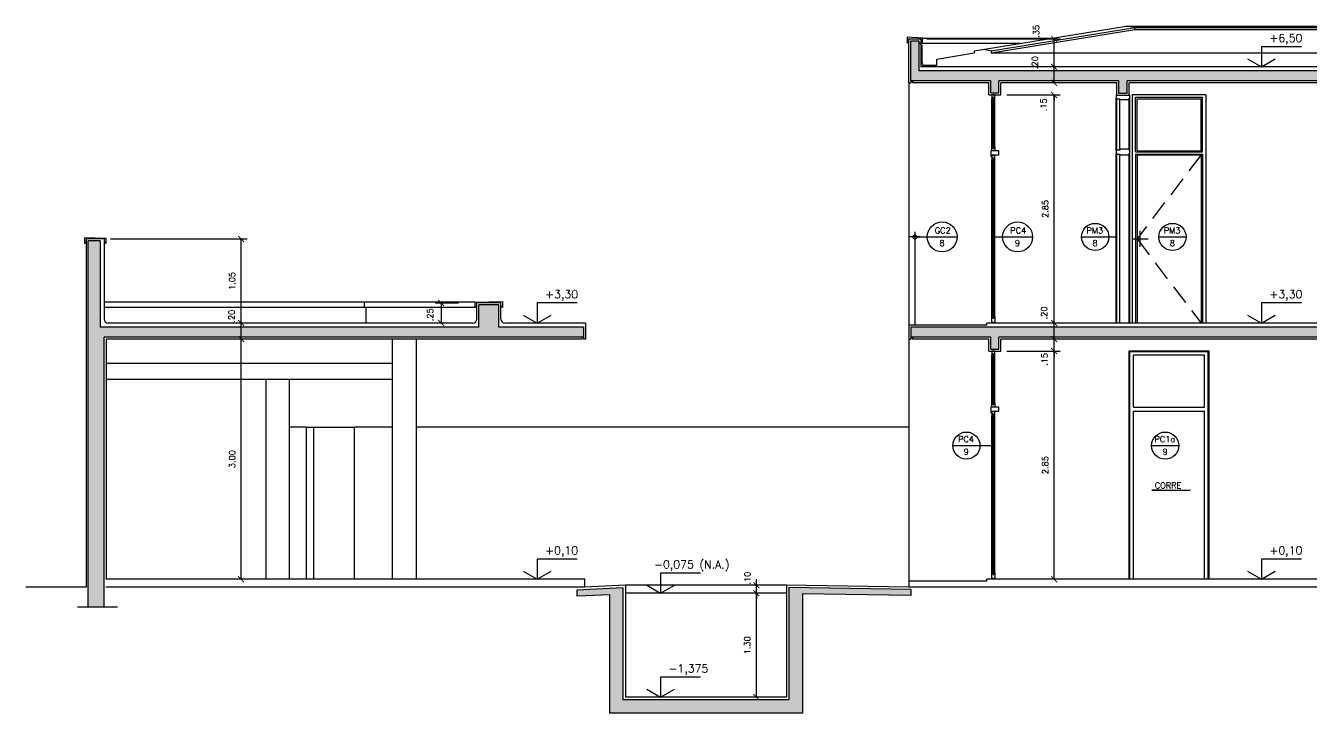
# Model space of a CAD drawing. Header units: millimetres. Extents: x 128 to 761, y 122 to 191.
# Drawn here: x 291.79 to 307.85, y 122.5 to 131.09 of the extents above; entities that cross this region are included whole.
import ezdxf

# ---------------------------------------------------------------- set-up
doc = ezdxf.new("R2010")
doc.units = ezdxf.units.MM
doc.linetypes.add('DASHDOT', pattern=[1, 0.5, -0.25, 0, -0.25])
doc.linetypes.add('HIDDEN', pattern=[0.375, 0.25, -0.125])
for name, color, linetype in [('ALV', 5, 'Continuous'), ('CAIX', 2, 'Continuous'), ('CAIXN', 7, 'Continuous'), ('COTAS', 1, 'Continuous'), ('LPROJ', 7, 'HIDDEN'), ('LVISTA', 1, 'Continuous'), ('LVISTA01', 8, 'Continuous'), ('LVISTA02', 1, 'Continuous'), ('LVISTA025', 3, 'Continuous'), ('NOTAS', 2, 'Continuous'), ('PEÇAS', 7, 'Continuous'), ('REVEST', 2, 'Continuous'), ('SOLID', 8, 'Continuous')]:
    doc.layers.add(name, color=color, linetype=linetype)
doc.styles.add('60-50', font='romans.shx', dxfattribs={"height": 0.075})
doc.styles.add('80-50', font='romans.shx', dxfattribs={"height": 0.1})
doc.dimstyles.new('50', dxfattribs={"dimtxt": 0.1, "dimasz": 2.5, "dimexe": 1.25, "dimexo": 0.625, "dimgap": 0.075, "dimtad": 1, "dimzin": 0, "dimdsep": 46, "dimtxsty": '60-50', "dimcen": 2.5, "dimclrt": 3, "dimadec": 0, "dimazin": 0, "dimtfac": 1, "dimtmove": 0, "dimatfit": 3, "dimfxl": 1, "dimarcsym": 0})

# ---------------------------------------------------------------- blocks, each defined once
blk = doc.blocks.new('_ARCHTICK')
at = {"color": 0, "linetype": 'ByBlock', "const_width": 0.15}
blk.add_lwpolyline([(-0.5, -0.5), (0.5, 0.5)], dxfattribs=at)
blk = doc.blocks.new('*D298')
at = {"layer": 'COTAS', "color": 0, "lineweight": -2}
blk.add_line((294.483, 124.175), (294.483, 127.175), dxfattribs=at)
at = {"layer": 'DEFPOINTS', "color": 0}
for p in [(294.483, 127.175), (294.483, 127.175), (294.483, 124.175)]:
    blk.add_point(p, dxfattribs=at)
at = {"layer": 'COTAS', "color": 0, "lineweight": -2, "xscale": 0.075, "yscale": 0.075, "zscale": 0.075}
for p, rotation in [((294.483, 127.175), 90), ((294.483, 124.175), 270)]:
    blk.add_blockref('_ARCHTICK', p, dxfattribs=dict(at, rotation=rotation))
at = {"layer": 'COTAS', "color": 3, "insert": (294.371, 125.675), "char_height": 0.075, "attachment_point": 5, "rotation": 90, "style": '60-50'}
blk.add_mtext('3.00', dxfattribs=at)
blk = doc.blocks.new('*D299')
at = {"layer": 'COTAS', "color": 0, "lineweight": -2}
blk.add_line((294.483, 127.175), (294.483, 127.375), dxfattribs=at)
at = {"layer": 'DEFPOINTS', "color": 0}
for p in [(294.483, 127.375), (294.483, 127.375), (294.483, 127.175)]:
    blk.add_point(p, dxfattribs=at)
at = {"layer": 'COTAS', "color": 0, "lineweight": -2, "xscale": 0.075, "yscale": 0.075, "zscale": 0.075}
for p, rotation in [((294.483, 127.375), 90), ((294.483, 127.175), 270)]:
    blk.add_blockref('_ARCHTICK', p, dxfattribs=dict(at, rotation=rotation))
at = {"layer": 'COTAS', "color": 3, "insert": (294.365, 127.46), "char_height": 0.075, "attachment_point": 5, "rotation": 90, "style": '60-50'}
blk.add_mtext('.20', dxfattribs=at)
blk = doc.blocks.new('*D300')
at = {"layer": 'COTAS', "color": 0, "lineweight": -2}
for p, q in [((292.851, 128.425), (294.558, 128.425)), ((294.483, 127.375), (294.483, 128.425))]:
    blk.add_line(p, q, dxfattribs=at)
at = {"layer": 'DEFPOINTS', "color": 0}
for p in [(292.776, 128.425), (294.483, 128.425), (294.483, 127.375)]:
    blk.add_point(p, dxfattribs=at)
at = {"layer": 'COTAS', "color": 0, "lineweight": -2, "xscale": 0.075, "yscale": 0.075, "zscale": 0.075}
for p, rotation in [((294.483, 128.425), 90), ((294.483, 127.375), 270)]:
    blk.add_blockref('_ARCHTICK', p, dxfattribs=dict(at, rotation=rotation))
at = {"layer": 'COTAS', "color": 3, "insert": (294.371, 127.9), "char_height": 0.075, "attachment_point": 5, "rotation": 90, "style": '60-50'}
blk.add_mtext('1.05', dxfattribs=at)
blk = doc.blocks.new('*D301')
at = {"layer": 'COTAS', "color": 0, "lineweight": -2}
for p, q in [((297.198, 127.625), (296.907, 127.625)), ((296.982, 127.625), (296.982, 127.375)), ((297.148, 127.375), (296.907, 127.375))]:
    blk.add_line(p, q, dxfattribs=at)
at = {"layer": 'DEFPOINTS', "color": 0}
for p in [(297.273, 127.625), (296.982, 127.375), (297.223, 127.375)]:
    blk.add_point(p, dxfattribs=at)
at = {"layer": 'COTAS', "color": 0, "lineweight": -2, "xscale": 0.075, "yscale": 0.075, "zscale": 0.075}
for p, rotation in [((296.982, 127.625), 90), ((296.982, 127.375), 270)]:
    blk.add_blockref('_ARCHTICK', p, dxfattribs=dict(at, rotation=rotation))
at = {"layer": 'COTAS', "color": 3, "insert": (296.844, 127.478), "char_height": 0.075, "attachment_point": 5, "rotation": 90, "style": '60-50'}
blk.add_mtext('.25', dxfattribs=at)
blk = doc.blocks.new('*D302')
at = {"layer": 'COTAS', "color": 0, "lineweight": -2}
blk.add_line((300.92, 122.7), (300.92, 124), dxfattribs=at)
at = {"layer": 'DEFPOINTS', "color": 0}
for p in [(300.92, 124), (300.92, 124), (300.92, 122.7)]:
    blk.add_point(p, dxfattribs=at)
at = {"layer": 'COTAS', "color": 0, "lineweight": -2, "xscale": 0.075, "yscale": 0.075, "zscale": 0.075}
for p, rotation in [((300.92, 124), 90), ((300.92, 122.7), 270)]:
    blk.add_blockref('_ARCHTICK', p, dxfattribs=dict(at, rotation=rotation))
at = {"layer": 'COTAS', "color": 3, "insert": (300.807, 123.35), "char_height": 0.075, "attachment_point": 5, "rotation": 90, "style": '60-50'}
blk.add_mtext('1.30', dxfattribs=at)
blk = doc.blocks.new('*D303')
at = {"layer": 'COTAS', "color": 0, "lineweight": -2}
for p, q in [((300.92, 124.1), (300.92, 124.175)), ((300.92, 124), (300.92, 124.1)), ((300.92, 124), (300.92, 123.925))]:
    blk.add_line(p, q, dxfattribs=at)
at = {"layer": 'DEFPOINTS', "color": 0}
for p in [(300.92, 124.1), (300.92, 124.1), (300.92, 124)]:
    blk.add_point(p, dxfattribs=at)
at = {"layer": 'COTAS', "color": 0, "lineweight": -2, "xscale": 0.075, "yscale": 0.075, "zscale": 0.075}
for p, rotation in [((300.92, 124.1), 270), ((300.92, 124), 90)]:
    blk.add_blockref('_ARCHTICK', p, dxfattribs=dict(at, rotation=rotation))
at = {"layer": 'COTAS', "color": 3, "insert": (300.809, 124.188), "char_height": 0.075, "attachment_point": 5, "rotation": 90, "style": '60-50'}
blk.add_mtext('.10', dxfattribs=at)
blk = doc.blocks.new('*D304')
at = {"layer": 'COTAS', "color": 0, "lineweight": -2}
for p, q in [((304.05, 127.025), (304.715, 127.025)), ((304.64, 124.175), (304.64, 127.025))]:
    blk.add_line(p, q, dxfattribs=at)
at = {"layer": 'DEFPOINTS', "color": 0}
for p in [(303.975, 127.025), (304.64, 127.025), (304.64, 124.175)]:
    blk.add_point(p, dxfattribs=at)
at = {"layer": 'COTAS', "color": 0, "lineweight": -2, "xscale": 0.075, "yscale": 0.075, "zscale": 0.075}
for p, rotation in [((304.64, 127.025), 90), ((304.64, 124.175), 270)]:
    blk.add_blockref('_ARCHTICK', p, dxfattribs=dict(at, rotation=rotation))
at = {"layer": 'COTAS', "color": 3, "insert": (304.528, 125.6), "char_height": 0.075, "attachment_point": 5, "rotation": 90, "style": '60-50'}
blk.add_mtext('2.85', dxfattribs=at)
blk = doc.blocks.new('*D305')
at = {"layer": 'COTAS', "color": 0, "lineweight": -2}
for p, q in [((304.64, 127.175), (304.64, 127.25)), ((304.64, 127.025), (304.64, 127.175)), ((304.64, 127.025), (304.64, 126.95))]:
    blk.add_line(p, q, dxfattribs=at)
at = {"layer": 'DEFPOINTS', "color": 0}
for p in [(304.64, 127.175), (304.64, 127.175), (303.975, 127.025)]:
    blk.add_point(p, dxfattribs=at)
at = {"layer": 'COTAS', "color": 0, "lineweight": -2, "xscale": 0.075, "yscale": 0.075, "zscale": 0.075}
for p, rotation in [((304.64, 127.175), 270), ((304.64, 127.025), 90)]:
    blk.add_blockref('_ARCHTICK', p, dxfattribs=dict(at, rotation=rotation))
at = {"layer": 'COTAS', "color": 3, "insert": (304.52, 126.921), "char_height": 0.075, "attachment_point": 5, "rotation": 90, "style": '60-50'}
blk.add_mtext('.15', dxfattribs=at)
blk = doc.blocks.new('*D306')
at = {"layer": 'COTAS', "color": 0, "lineweight": -2}
blk.add_line((304.64, 127.175), (304.64, 127.375), dxfattribs=at)
at = {"layer": 'DEFPOINTS', "color": 0}
for p in [(304.64, 127.375), (304.64, 127.375), (304.64, 127.175)]:
    blk.add_point(p, dxfattribs=at)
at = {"layer": 'COTAS', "color": 0, "lineweight": -2, "xscale": 0.075, "yscale": 0.075, "zscale": 0.075}
for p, rotation in [((304.64, 127.375), 90), ((304.64, 127.175), 270)]:
    blk.add_blockref('_ARCHTICK', p, dxfattribs=dict(at, rotation=rotation))
at = {"layer": 'COTAS', "color": 3, "insert": (304.515, 127.501), "char_height": 0.075, "attachment_point": 5, "rotation": 90, "style": '60-50'}
blk.add_mtext('.20', dxfattribs=at)
blk = doc.blocks.new('*D307')
at = {"layer": 'COTAS', "color": 0, "lineweight": -2}
for p, q in [((304.05, 130.225), (304.715, 130.225)), ((304.64, 127.375), (304.64, 130.225))]:
    blk.add_line(p, q, dxfattribs=at)
at = {"layer": 'DEFPOINTS', "color": 0}
for p in [(303.975, 130.225), (304.64, 130.225), (304.64, 127.375)]:
    blk.add_point(p, dxfattribs=at)
at = {"layer": 'COTAS', "color": 0, "lineweight": -2, "xscale": 0.075, "yscale": 0.075, "zscale": 0.075}
for p, rotation in [((304.64, 130.225), 90), ((304.64, 127.375), 270)]:
    blk.add_blockref('_ARCHTICK', p, dxfattribs=dict(at, rotation=rotation))
at = {"layer": 'COTAS', "color": 3, "insert": (304.528, 128.8), "char_height": 0.075, "attachment_point": 5, "rotation": 90, "style": '60-50'}
blk.add_mtext('2.85', dxfattribs=at)
blk = doc.blocks.new('*D308')
at = {"layer": 'COTAS', "color": 0, "lineweight": -2}
for p, q in [((304.64, 130.375), (304.64, 130.45)), ((304.05, 130.225), (304.715, 130.225)), ((304.64, 130.225), (304.64, 130.15))]:
    blk.add_line(p, q, dxfattribs=at)
at = {"layer": 'DEFPOINTS', "color": 0}
for p in [(304.64, 130.375), (304.64, 130.375), (303.975, 130.225)]:
    blk.add_point(p, dxfattribs=at)
at = {"layer": 'COTAS', "color": 0, "lineweight": -2, "xscale": 0.075, "yscale": 0.075, "zscale": 0.075}
for p, rotation in [((304.64, 130.375), 270), ((304.64, 130.225), 90)]:
    blk.add_blockref('_ARCHTICK', p, dxfattribs=dict(at, rotation=rotation))
at = {"layer": 'COTAS', "color": 3, "insert": (304.508, 130.101), "char_height": 0.075, "attachment_point": 5, "rotation": 90, "style": '60-50'}
blk.add_mtext('.15', dxfattribs=at)
blk = doc.blocks.new('*D309')
at = {"layer": 'COTAS', "color": 0, "lineweight": -2}
blk.add_line((304.64, 130.375), (304.64, 130.575), dxfattribs=at)
at = {"layer": 'DEFPOINTS', "color": 0}
for p in [(304.64, 130.575), (304.64, 130.575), (304.64, 130.375)]:
    blk.add_point(p, dxfattribs=at)
at = {"layer": 'COTAS', "color": 0, "lineweight": -2, "xscale": 0.075, "yscale": 0.075, "zscale": 0.075}
for p, rotation in [((304.64, 130.575), 90), ((304.64, 130.375), 270)]:
    blk.add_blockref('_ARCHTICK', p, dxfattribs=dict(at, rotation=rotation))
at = {"layer": 'COTAS', "color": 3, "insert": (304.4, 130.628), "char_height": 0.075, "attachment_point": 5, "rotation": 90, "style": '60-50'}
blk.add_mtext('.20', dxfattribs=at)
blk = doc.blocks.new('*D310')
at = {"layer": 'COTAS', "color": 0, "lineweight": -2}
for p, q in [((303.05, 130.925), (304.715, 130.925)), ((304.64, 130.575), (304.64, 130.925))]:
    blk.add_line(p, q, dxfattribs=at)
at = {"layer": 'DEFPOINTS', "color": 0}
for p in [(302.975, 130.925), (304.64, 130.925), (304.64, 130.575)]:
    blk.add_point(p, dxfattribs=at)
at = {"layer": 'COTAS', "color": 0, "lineweight": -2, "xscale": 0.075, "yscale": 0.075, "zscale": 0.075}
for p, rotation in [((304.64, 130.925), 90), ((304.64, 130.575), 270)]:
    blk.add_blockref('_ARCHTICK', p, dxfattribs=dict(at, rotation=rotation))
at = {"layer": 'COTAS', "color": 3, "insert": (304.415, 131.018), "char_height": 0.075, "attachment_point": 5, "rotation": 90, "style": '60-50'}
blk.add_mtext('.35', dxfattribs=at)

msp = doc.modelspace()

# ---------------------------------------------------------------- hatches: boundary and pattern name
at = {"layer": 'SOLID'}
h = msp.add_hatch(color=256, dxfattribs=at)
h.paths.add_polyline_path([(302.9502, 130.5252), (302.9502, 130.9002), (302.8502, 130.9002), (302.8502, 130.4002), (303.8502, 130.4002), (303.8502, 130.2502), (303.9502, 130.2502), (303.9502, 130.4002), (305.4502, 130.4002), (305.4502, 130.2402), (305.5502, 130.2402), (305.5502, 130.4002), (311.4502, 130.4002), (311.4502, 130.2402), (311.5502, 130.2402), (311.5502, 130.4002), (317.4002, 130.4002), (317.4002, 130.2402), (317.5002, 130.2402), (317.5002, 130.4002), (322.5002, 130.4002), (322.5002, 130.2402), (322.7002, 130.2402), (322.7002, 130.9002), (322.6002, 130.9002), (322.6002, 130.5252)])
h.paths.add_polyline_path([(302.8502, 127.3252), (302.8502, 127.2002), (303.8502, 127.2002), (303.8502, 127.0502), (303.9502, 127.0502), (303.9502, 127.2002), (313.2502, 127.2002), (313.2502, 127.0402), (313.3502, 127.0402), (313.3502, 127.2002), (314.4002, 127.2002), (314.4002, 127.0402), (314.5002, 127.0402), (314.5002, 127.2002), (317.4002, 127.2002), (317.4002, 127.0402), (317.5002, 127.0402), (317.5002, 127.2002), (320.2002, 127.2002), (320.2002, 127.0402), (320.3002, 127.0402), (320.3002, 127.2002), (322.5002, 127.2002), (322.5002, 127.0402), (322.7002, 127.0402), (322.7002, 128.4502), (322.5002, 128.4502), (322.5002, 127.3252)])
h = msp.add_hatch(color=256, dxfattribs=at)
h.paths.add_polyline_path([(292.7725, 127.2002), (298.7587, 127.2002), (298.7587, 127.3252), (297.7034, 127.3252), (297.7034, 127.6002), (297.4534, 127.6002), (297.4534, 127.3252), (292.7225, 127.3252), (292.7225, 128.4002), (292.5725, 128.4002), (292.5725, 123.8252), (292.7725, 123.8252)])
h.paths.add_polyline_path([(299.2541, 124.0686), (298.6786, 124.0399), (298.6786, 123.9645), (299.0841, 123.9797), (299.0841, 122.5002), (301.496, 122.5002), (301.496, 123.9936), (302.8502, 123.973), (302.8502, 124.0447), (301.326, 124.0697), (301.326, 122.6702), (299.2541, 122.6702)])

# ---------------------------------------------------------------- linework, layer by layer
at = {"layer": 'ALV'}
for p, q in [((302.8502, 130.4002), (302.8502, 130.9002)), ((302.8502, 130.9002), (302.9502, 130.9002)), ((302.9502, 130.9002), (302.9502, 130.5252)), ((322.6002, 130.5252), (302.9502, 130.5252)), ((303.8502, 130.4002), (302.8502, 130.4002)), ((303.8502, 130.2502), (303.8502, 130.4002)), ((303.8502, 130.2502), (303.9502, 130.2502)), ((303.9502, 130.2502), (303.9502, 130.4002)), ((305.4502, 130.4002), (303.9502, 130.4002)), ((305.4502, 130.2402), (305.4502, 130.4002)), ((311.4502, 130.4002), (305.5502, 130.4002)), ((305.5502, 130.2402), (305.5502, 130.4002)), ((305.5502, 130.2402), (305.4502, 130.2402)), ((292.5725, 123.8252), (292.5725, 128.4002)), ((292.7225, 128.4002), (292.5725, 128.4002)), ((292.7225, 128.4002), (292.7225, 127.3252)), ((297.4534, 127.3252), (297.4534, 127.6002)), ((297.7034, 127.6002), (297.4534, 127.6002)), ((297.7034, 127.3252), (297.7034, 127.6002)), ((297.4534, 127.3252), (292.7225, 127.3252)), ((292.7725, 123.8252), (292.7725, 127.2002)), ((298.7587, 127.2002), (292.7725, 127.2002)), ((298.7587, 127.3252), (297.7034, 127.3252)), ((298.7587, 127.3252), (298.7587, 127.2002)), ((322.5002, 127.3252), (302.8502, 127.3252)), ((302.8502, 127.3252), (302.8502, 127.2002)), ((303.8502, 127.2002), (302.8502, 127.2002)), ((303.8502, 127.0502), (303.8502, 127.2002)), ((303.9502, 127.0502), (303.9502, 127.2002)), ((313.2502, 127.2002), (303.9502, 127.2002)), ((303.8502, 127.0502), (303.9502, 127.0502)), ((299.2541, 124.0686), (298.6786, 124.0399)), ((298.6786, 124.0399), (298.6786, 123.9647)), ((299.2541, 124.0686), (299.2541, 122.6702)), ((301.326, 124.0697), (301.326, 122.6702)), ((302.8502, 124.0447), (301.326, 124.0697)), ((301.496, 123.9936), (301.496, 122.5002)), ((302.8502, 123.973), (301.496, 123.9936)), ((302.8502, 124.0447), (302.8502, 123.973)), ((299.0841, 123.9797), (298.6839, 123.9647)), ((299.0841, 123.9797), (299.0841, 122.5002)), ((301.326, 122.6702), (299.2541, 122.6702)), ((301.496, 122.5002), (299.0841, 122.5002))]:
    msp.add_line(p, q, dxfattribs=at)
at = {"layer": 'CAIX', "color": 1}
for p, q in [((303.8627, 129.5752), (303.8627, 130.1752)), ((303.8977, 129.5752), (303.8977, 130.1752)), ((303.8627, 127.4552), (303.8627, 129.4192)), ((303.8977, 127.4552), (303.8977, 129.4192)), ((303.8627, 126.3752), (303.8627, 126.9752)), ((303.8977, 126.3752), (303.8977, 126.9752)), ((303.8627, 124.2552), (303.8627, 126.2192)), ((303.8977, 124.2552), (303.8977, 126.2192))]:
    msp.add_line(p, q, dxfattribs=at)
at = {"layer": 'CAIX'}
for p, q in [((303.8727, 129.5752), (303.8727, 130.1752)), ((303.8877, 129.5752), (303.8877, 130.1752)), ((305.4252, 129.5352), (305.4252, 130.1752)), ((305.4602, 129.5452), (305.4602, 130.1652)), ((305.4252, 127.3752), (305.4252, 129.4852)), ((305.4602, 127.3752), (305.4602, 129.4752)), ((303.8727, 127.4552), (303.8727, 129.4192)), ((303.8877, 127.4552), (303.8877, 129.4192)), ((292.5275, 128.4452), (292.5275, 128.3702)), ((292.5275, 128.4452), (292.7925, 128.4352)), ((292.5275, 128.3702), (292.5475, 128.3902)), ((292.7725, 128.3902), (292.7925, 128.3702)), ((292.7925, 128.4352), (292.7925, 128.3702)), ((303.8727, 126.3752), (303.8727, 126.9752)), ((303.8877, 126.3752), (303.8877, 126.9752)), ((303.8727, 124.2552), (303.8727, 126.2192)), ((303.8877, 124.2552), (303.8877, 126.2192))]:
    msp.add_line(p, q, dxfattribs=at)
for points in [[(302.9752, 130.8902), (302.9952, 130.8702), (302.9952, 130.9352), (302.8052, 130.9452), (302.8052, 130.8702), (302.8252, 130.8902)], [(302.9592, 130.8765), (302.9892, 130.8465), (302.9892, 130.6446), (302.9967, 130.5952)], [(305.4252, 130.2252), (305.4152, 130.2252), (305.4152, 130.1852), (305.4252, 130.1852), (305.4252, 130.1752), (305.4602, 130.1752), (305.4602, 130.1652), (305.5752, 130.1652), (305.5752, 130.1852), (305.5852, 130.1852), (305.5852, 130.2252), (305.5752, 130.2252)], [(297.4284, 127.5902), (297.4084, 127.5702), (297.4084, 127.6352), (297.7484, 127.6452), (297.7484, 127.5702), (297.7284, 127.5902)]]:
    msp.add_lwpolyline(points, dxfattribs=at)
for points in [[(303.8627, 130.2252), (303.8627, 130.1752), (303.8727, 130.1752), (303.8727, 130.1952), (303.8877, 130.1952), (303.8877, 130.1752), (303.8977, 130.1752), (303.8977, 130.2252)], [(303.8502, 129.5252), (303.8502, 129.4552), (303.8602, 129.4552), (303.8602, 129.4752), (303.9502, 129.4752), (303.9502, 129.5252)], [(303.8627, 129.5252), (303.8627, 129.5752), (303.8727, 129.5752), (303.8727, 129.5552), (303.8877, 129.5552), (303.8877, 129.5752), (303.8977, 129.5752), (303.8977, 129.5252)], [(303.8627, 129.4692), (303.8627, 129.4192), (303.8727, 129.4192), (303.8727, 129.4392), (303.8877, 129.4392), (303.8877, 129.4192), (303.8977, 129.4192), (303.8977, 129.4692)], [(305.4602, 129.5352), (305.4252, 129.5352), (305.4252, 129.5252), (305.4152, 129.5252), (305.4152, 129.4952), (305.4252, 129.4952), (305.4252, 129.4852), (305.4602, 129.4852), (305.4602, 129.4752), (305.5752, 129.4752), (305.5752, 129.4952), (305.5852, 129.4952), (305.5852, 129.5352), (305.5752, 129.5352), (305.5752, 129.5452), (305.4602, 129.5452)], [(303.8627, 127.3821), (303.8627, 127.4552), (303.8727, 127.4552), (303.8727, 127.4352), (303.8877, 127.4352), (303.8877, 127.4552), (303.8977, 127.4552), (303.8977, 127.3821)], [(303.8627, 127.0252), (303.8627, 126.9752), (303.8727, 126.9752), (303.8727, 126.9952), (303.8877, 126.9952), (303.8877, 126.9752), (303.8977, 126.9752), (303.8977, 127.0252)], [(303.8502, 126.3252), (303.8502, 126.2552), (303.8602, 126.2552), (303.8602, 126.2752), (303.9502, 126.2752), (303.9502, 126.3252)], [(303.8627, 126.3252), (303.8627, 126.3752), (303.8727, 126.3752), (303.8727, 126.3552), (303.8877, 126.3552), (303.8877, 126.3752), (303.8977, 126.3752), (303.8977, 126.3252)], [(303.8627, 126.2692), (303.8627, 126.2192), (303.8727, 126.2192), (303.8727, 126.2392), (303.8877, 126.2392), (303.8877, 126.2192), (303.8977, 126.2192), (303.8977, 126.2692)], [(303.8627, 124.1821), (303.8627, 124.2552), (303.8727, 124.2552), (303.8727, 124.2352), (303.8877, 124.2352), (303.8877, 124.2552), (303.8977, 124.2552), (303.8977, 124.1821)]]:
    msp.add_lwpolyline(points, close=True, dxfattribs=at)
at = {"layer": 'CAIXN', "color": 8, "ltscale": 0.5}
for p, q in [((302.9252, 128.4502), (303.4277, 128.4502)), ((303.8877, 128.4502), (304.3706, 128.4502)), ((304.9833, 128.4502), (305.4252, 128.4502)), ((305.948, 128.4502), (306.288, 128.4502)), ((303.3738, 125.8432), (303.8727, 125.8432)), ((305.8573, 125.8432), (306.1973, 125.8432))]:
    msp.add_line(p, q, dxfattribs=at)
for centre, radius in [((303.2407, 128.4502), 0.187), ((304.1836, 128.4502), 0.187), ((305.1533, 128.4502), 0.17), ((306.118, 128.4502), 0.17), ((303.5438, 125.8432), 0.17), ((306.0273, 125.8432), 0.17)]:
    msp.add_circle(centre, radius, dxfattribs=at)
at = {"layer": 'LPROJ'}
for p, q in [((306.4752, 129.4752), (305.6752, 128.4252)), ((305.6752, 128.4252), (306.4752, 127.3752))]:
    msp.add_line(p, q, dxfattribs=at)
at = {"layer": 'LVISTA'}
for p, q in [((303.7459, 130.793), (305.5406, 131.0848)), ((303.852, 130.7758), (305.6467, 131.0676)), ((305.5406, 131.0848), (311.8502, 131.0848)), ((305.6467, 131.0676), (305.5406, 131.0848)), ((305.6467, 131.0676), (311.8502, 131.0676)), ((305.6467, 131.0401), (305.6467, 131.0676)), ((303.852, 130.7483), (305.6467, 131.0401)), ((305.6467, 131.0401), (311.8502, 131.0401))]:
    msp.add_line(p, q, dxfattribs=at)
at = {"layer": 'LVISTA', "color": 2}
for p, q in [((302.9967, 130.5952), (303.1752, 130.5952)), ((303.1752, 130.5952), (303.1752, 130.6727))]:
    msp.add_line(p, q, dxfattribs=at)
at = {"layer": 'LVISTA01'}
for p, q in [((302.9952, 130.9351), (304.6198, 130.9351)), ((302.9952, 130.8702), (304.2203, 130.8702)), ((295.0869, 124.1752), (295.0869, 126.6752)), ((295.2949, 126.0752), (295.0869, 126.0752)), ((295.2949, 126.0752), (295.2949, 124.1752)), ((295.2949, 126.0752), (295.8984, 126.0752)), ((295.3862, 126.0752), (295.3862, 124.1752)), ((295.8984, 124.1752), (295.8984, 126.0752)), ((296.3758, 126.0752), (295.8984, 126.0752)), ((302.8252, 126.0752), (296.6758, 126.0752))]:
    msp.add_line(p, q, dxfattribs=at)
at = {"layer": 'LVISTA02', "color": 2}
for p, q in [((303.1752, 130.6727), (303.6398, 130.7483)), ((303.6398, 130.7758), (303.7459, 130.793)), ((303.6398, 130.7758), (303.6398, 130.7483)), ((303.852, 130.7758), (303.7459, 130.793)), ((303.852, 130.7758), (303.852, 130.7483)), ((303.852, 130.7483), (312.2398, 130.7483)), ((301.296, 124.0002), (299.2841, 124.0002))]:
    msp.add_line(p, q, dxfattribs=at)
at = {"layer": 'LVISTA02'}
for p, q in [((302.8252, 130.3752), (302.8252, 127.3502)), ((305.4152, 129.5252), (305.4152, 130.1852)), ((305.5752, 129.5452), (305.5752, 130.1652)), ((305.5852, 129.5352), (305.5852, 130.1852)), ((305.6152, 130.2252), (305.6152, 127.3752)), ((306.5352, 130.2252), (305.6152, 130.2252)), ((305.6552, 129.5152), (305.6552, 130.1952)), ((305.6552, 130.1952), (306.4952, 130.1952)), ((305.6752, 129.5252), (305.6752, 130.1752)), ((305.6752, 130.1752), (306.4752, 130.1752)), ((306.4752, 129.5252), (306.4752, 130.1752)), ((306.4952, 129.5152), (306.4952, 130.1952)), ((306.5352, 130.2252), (306.5352, 127.3752)), ((305.4152, 127.3752), (305.4152, 129.4952)), ((305.5752, 127.3752), (305.5752, 129.4752)), ((305.5852, 127.3752), (305.5852, 129.4952)), ((305.6552, 129.5152), (306.4952, 129.5152)), ((305.6552, 129.4852), (305.6552, 127.3752)), ((305.6552, 129.4852), (306.4952, 129.4852)), ((305.6752, 129.5252), (306.4752, 129.5252)), ((305.6752, 129.4752), (305.6752, 127.3752)), ((305.6752, 129.4752), (306.4752, 129.4752)), ((306.4752, 129.4752), (306.4752, 127.3752)), ((306.4952, 129.4852), (306.4952, 127.3752)), ((302.9002, 128.5159), (302.9002, 127.3502)), ((297.4084, 127.6352), (292.7725, 127.6352)), ((297.4084, 127.5702), (292.7725, 127.5702)), ((296.024, 127.5702), (296.024, 127.6352)), ((296.044, 127.3752), (296.044, 127.5702)), ((302.8252, 127.1752), (302.8252, 124.1502)), ((292.7975, 126.8752), (296.3758, 126.8752)), ((306.5752, 127.0252), (305.5752, 127.0252)), ((305.5752, 124.1752), (305.5752, 127.0252)), ((305.5852, 124.1752), (305.5852, 127.0152)), ((306.5652, 127.0152), (305.5852, 127.0152)), ((306.5202, 126.9752), (305.6302, 126.9752)), ((305.6302, 126.3252), (305.6302, 126.9752)), ((306.5202, 126.3252), (306.5202, 126.9752)), ((306.5652, 124.1752), (306.5652, 127.0152)), ((306.5752, 124.1752), (306.5752, 127.0252)), ((292.7975, 126.6752), (296.3758, 126.6752)), ((305.6302, 126.3252), (306.5202, 126.3252)), ((305.6302, 126.2752), (306.5202, 126.2752)), ((305.6302, 124.1752), (305.6302, 126.2752)), ((306.5202, 124.1752), (306.5202, 126.2752)), ((298.7786, 124.0752), (292.7931, 124.0752)), ((301.296, 124.1002), (299.2841, 124.1002)), ((322.7252, 124.0752), (302.8252, 124.0752))]:
    msp.add_line(p, q, dxfattribs=at)
at = {"layer": 'LVISTA025', "color": 2}
for p, q in [((296.3758, 124.1752), (296.3758, 127.1752)), ((296.6758, 124.1752), (296.6758, 127.1752)), ((294.7984, 124.1752), (294.7984, 126.6752))]:
    msp.add_line(p, q, dxfattribs=at)
at = {"layer": 'NOTAS'}
for p, q in [((305.7152, 128.3252), (305.7152, 128.5252)), ((305.6152, 128.4252), (305.8152, 128.4252)), ((292.9402, 123.8252), (292.4396, 123.8252))]:
    msp.add_line(p, q, dxfattribs=at)
at = {"layer": 'NOTAS', "color": 8, "linetype": 'DASHDOT'}
msp.add_line((302.9659, 128.4502), (302.8345, 128.4502), dxfattribs=at)
at = {"layer": 'NOTAS', "color": 1}
msp.add_line((305.8593, 125.2873), (306.3395, 125.2873), dxfattribs=at)
at = {"layer": 'NOTAS'}
for points in [[(307.7295, 130.8252), (307.2295, 130.8252), (307.2295, 130.5752)], [(298.6819, 127.6252), (298.1819, 127.6252), (298.1819, 127.3752)], [(307.7295, 127.6252), (307.2295, 127.6252), (307.2295, 127.3752)], [(305.9778, 125.2928), (305.8593, 125.2873), (305.9778, 125.2819)], [(306.221, 125.2928), (306.3395, 125.2873), (306.221, 125.2819)], [(298.6819, 124.4252), (298.1819, 124.4252), (298.1819, 124.1752)], [(307.7295, 124.4252), (307.2295, 124.4252), (307.2295, 124.1752)], [(300.2231, 124.2502), (299.7231, 124.2502), (299.7231, 124.0002)], [(300.2231, 122.9502), (299.7231, 122.9502), (299.7231, 122.7002)]]:
    msp.add_lwpolyline(points, dxfattribs=at)
at = {"layer": 'NOTAS', "color": 3}
for points in [[(307.0563, 130.6752), (307.2295, 130.5752), (307.4027, 130.6752)], [(298.0087, 127.4752), (298.1819, 127.3752), (298.3551, 127.4752)], [(307.0563, 127.4752), (307.2295, 127.3752), (307.4027, 127.4752)], [(298.0087, 124.2752), (298.1819, 124.1752), (298.3551, 124.2752)], [(307.0563, 124.2752), (307.2295, 124.1752), (307.4027, 124.2752)], [(299.5499, 124.1002), (299.7231, 124.0002), (299.8963, 124.1002)], [(299.5499, 122.8002), (299.7231, 122.7002), (299.8963, 122.8002)]]:
    msp.add_lwpolyline(points, dxfattribs=at)
at = {"layer": 'PEÇAS', "color": 2, "linetype": 'ByBlock'}
msp.add_circle((302.9002, 128.4502), 0.025, dxfattribs=at)
at = {"layer": 'REVEST'}
for p, q in [((302.8252, 130.3752), (302.8252, 130.9252)), ((302.8252, 130.9252), (302.9752, 130.9252)), ((302.9752, 130.9252), (302.9752, 130.5752)), ((322.5752, 130.5752), (302.9752, 130.5752)), ((302.8252, 130.3752), (302.8502, 130.3752)), ((302.8502, 130.3952), (302.8502, 130.3752)), ((302.8502, 130.3952), (302.8702, 130.3952)), ((302.8702, 130.3952), (302.8702, 130.3752)), ((303.8252, 130.3752), (302.8702, 130.3752)), ((303.8252, 130.2252), (303.8252, 130.3752)), ((303.9752, 130.2252), (303.9752, 130.3752)), ((305.4252, 130.3752), (303.9752, 130.3752)), ((305.4252, 130.2152), (305.4252, 130.3752)), ((311.4252, 130.3752), (305.5752, 130.3752)), ((305.5752, 130.2152), (305.5752, 130.3752)), ((303.8252, 130.2252), (303.9752, 130.2252)), ((305.5752, 130.2152), (305.4252, 130.2152)), ((292.5475, 128.4252), (292.5475, 124.0752)), ((292.7725, 128.4252), (292.5475, 128.4252)), ((292.7725, 128.4252), (292.7725, 127.4252)), ((297.4284, 127.4252), (297.4284, 127.6252)), ((297.7284, 127.6252), (297.4284, 127.6252)), ((297.7284, 127.4252), (297.7284, 127.6252)), ((297.3784, 127.3752), (292.8225, 127.3752)), ((298.7837, 127.3752), (297.7784, 127.3752)), ((298.7837, 127.3752), (298.7837, 127.1752)), ((322.4752, 127.3752), (303.8002, 127.3752)), ((303.8002, 127.3502), (303.8002, 127.3752)), ((298.7387, 127.1952), (298.7387, 127.1752)), ((298.7587, 127.1952), (298.7387, 127.1952)), ((298.7587, 127.1952), (298.7587, 127.1752)), ((303.8002, 127.3502), (302.8252, 127.3502)), ((302.8252, 127.3502), (302.8252, 127.1752)), ((302.8502, 127.1952), (302.8502, 127.1752)), ((302.8502, 127.1952), (302.8702, 127.1952)), ((302.8702, 127.1952), (302.8702, 127.1752)), ((292.7975, 127.1752), (292.7975, 124.1752)), ((298.7387, 127.1752), (292.7975, 127.1752)), ((298.7837, 127.1752), (298.7587, 127.1752)), ((298.7837, 127.1752), (298.7587, 127.1752)), ((302.8252, 127.1752), (302.8502, 127.1752)), ((303.8252, 127.1752), (302.8702, 127.1752)), ((303.8252, 127.0252), (303.8252, 127.1752)), ((303.9752, 127.0252), (303.9752, 127.1752)), ((313.2252, 127.1752), (303.9752, 127.1752)), ((303.8252, 127.0252), (303.9752, 127.0252)), ((298.7786, 124.1752), (292.7931, 124.1752)), ((298.7786, 124.0749), (298.7786, 124.1752)), ((302.8252, 124.1502), (302.8252, 124.0752)), ((303.8002, 124.1502), (302.8252, 124.1502)), ((322.7502, 124.1752), (303.8002, 124.1752)), ((303.8002, 124.1502), (303.8002, 124.1752)), ((292.5475, 124.0752), (291.7927, 124.0752)), ((299.2841, 124.1002), (298.7786, 124.0749)), ((299.2841, 124.1002), (299.2841, 122.7002)), ((302.8252, 124.0752), (301.296, 124.1002)), ((301.296, 124.1002), (301.296, 122.7002)), ((301.296, 122.7002), (299.2841, 122.7002))]:
    msp.add_line(p, q, dxfattribs=at)
for centre, start, end in [((292.8225, 127.4252), 180, 270), ((297.3784, 127.4252), 270, 0), ((297.7784, 127.4252), 180, 270)]:
    msp.add_arc(centre, 0.05, start, end, dxfattribs=at)

# ---------------------------------------------------------------- texts
at = {"layer": 'CAIXN', "color": 2, "ltscale": 0.5, "char_height": 0.075, "attachment_point": 5, "style": '60-50'}
for s, insert in [('GC2', (303.2487, 128.531)), ('PC4', (304.1915, 128.531)), ('PM3', (305.1487, 128.531)), ('PM3', (306.1134, 128.531)), ('8', (303.2389, 128.3733)), ('9', (304.1818, 128.3733)), ('8', (305.1515, 128.3733)), ('8', (306.1162, 128.3733)), ('PC4', (303.5392, 125.924)), ('PC1a', (306.0227, 125.924)), ('9', (303.542, 125.7664)), ('9', (306.0255, 125.7664))]:
    msp.add_mtext(s, dxfattribs=dict(at, insert=insert))
at = {"layer": 'NOTAS', "color": 3, "style": '80-50'}
for s, p in [('+6,50', (307.3297, 130.8843)), ('+3,30', (298.2821, 127.6843)), ('+3,30', (307.3297, 127.6843)), ('+0,10', (298.2821, 124.4843)), ('+0,10', (307.3297, 124.4843)), ('-0,075 (N.A.)', (299.6419, 124.3093)), ('-1,375', (299.8233, 123.0093))]:
    msp.add_text(s, height=0.1, dxfattribs=at).set_placement(p)
at = {"layer": 'NOTAS', "style": '60-50'}
msp.add_text('CORRE', height=0.075, dxfattribs=at).set_placement((305.8965, 125.309))

# ---------------------------------------------------------------- dimensions: what is measured, and where the dimension line sits
at = {"layer": 'COTAS'}
for base, p1, p2, override, picture, middle in [((304.6404, 130.9252), (304.6404, 130.5752), (302.9752, 130.9252), {"dimasz": 0.075, "dimexe": 0.075, "dimexo": 0.075, "dimzin": 4, "dimblk1": 'ARCHTICK', "dimblk2": 'ARCHTICK', "dimsah": 1, "dimtmove": 1}, '*D310', (304.5279, 131.0177)), ((304.6404, 130.5752), (304.6404, 130.3752), (304.6404, 130.5752), {"dimasz": 0.075, "dimexe": 0.075, "dimexo": 0.075, "dimzin": 4, "dimblk1": 'ARCHTICK', "dimblk2": 'ARCHTICK', "dimsah": 1, "dimtmove": 1}, '*D309', (304.5121, 130.6276)), ((304.6404, 130.3752), (303.9752, 130.2252), (304.6404, 130.3752), {"dimasz": 0.075, "dimexe": 0.075, "dimexo": 0.075, "dimzin": 4, "dimblk1": 'ARCHTICK', "dimblk2": 'ARCHTICK', "dimsah": 1, "dimtofl": 0, "dimtmove": 2}, '*D308', (304.5076, 130.1006)), ((294.4831, 127.3752), (294.4831, 127.1752), (294.4831, 127.3752), {"dimasz": 0.075, "dimexe": 0.075, "dimexo": 0.075, "dimzin": 4, "dimblk1": 'ARCHTICK', "dimblk2": 'ARCHTICK', "dimsah": 1, "dimse1": 1, "dimtmove": 2}, '*D299', (294.3652, 127.46)), ((296.9818, 127.3752), (297.273, 127.6252), (297.223, 127.3752), {"dimasz": 0.075, "dimexe": 0.075, "dimexo": 0.075, "dimzin": 4, "dimblk1": 'ARCHTICK', "dimblk2": 'ARCHTICK', "dimsah": 1, "dimtmove": 2}, '*D301', (296.8441, 127.4777)), ((304.6404, 127.3752), (304.6404, 127.1752), (304.6404, 127.3752), {"dimasz": 0.075, "dimexe": 0.075, "dimexo": 0.075, "dimzin": 4, "dimblk1": 'ARCHTICK', "dimblk2": 'ARCHTICK', "dimsah": 1, "dimse1": 1, "dimtmove": 2}, '*D306', (304.5149, 127.5011)), ((304.6404, 127.1752), (303.9752, 127.0252), (304.6404, 127.1752), {"dimasz": 0.075, "dimexe": 0.075, "dimexo": 0.075, "dimzin": 4, "dimblk1": 'ARCHTICK', "dimblk2": 'ARCHTICK', "dimsah": 1, "dimse1": 1, "dimtmove": 2}, '*D305', (304.5199, 126.9208)), ((300.9196, 124.1002), (300.9196, 124.0002), (300.9196, 124.1002), {"dimasz": 0.075, "dimexe": 0.075, "dimexo": 0.075, "dimzin": 4, "dimblk1": 'ARCHTICK', "dimblk2": 'ARCHTICK', "dimsah": 1, "dimse1": 1, "dimtmove": 2}, '*D303', (300.8087, 124.1883))]:
    dim = msp.add_linear_dim(base=base, p1=p1, p2=p2, angle=90, dimstyle='50', override=override, dxfattribs=at)
    dim.commit()
    dim.dimension.update_dxf_attribs({"geometry": picture, "text_midpoint": middle, "dimtype": 160})
for base, p1, p2, override, picture, middle in [((304.6404, 130.2252), (304.6404, 127.3752), (303.9752, 130.2252), {"dimasz": 0.075, "dimexe": 0.075, "dimexo": 0.075, "dimzin": 4, "dimblk1": 'ARCHTICK', "dimblk2": 'ARCHTICK', "dimsah": 1, "dimse1": 1, "dimtmove": 2}, '*D307', (304.5279, 128.8002)), ((294.4831, 128.4252), (294.4831, 127.3752), (292.7764, 128.4252), {"dimasz": 0.075, "dimexe": 0.075, "dimexo": 0.075, "dimzin": 4, "dimblk1": 'ARCHTICK', "dimblk2": 'ARCHTICK', "dimsah": 1, "dimse1": 1, "dimtmove": 2}, '*D300', (294.3706, 127.9002)), ((294.4831, 127.1752), (294.4831, 124.1752), (294.4831, 127.1752), {"dimasz": 0.075, "dimexe": 0.075, "dimexo": 0.075, "dimzin": 4, "dimblk1": 'ARCHTICK', "dimblk2": 'ARCHTICK', "dimsah": 1, "dimtmove": 2}, '*D298', (294.3706, 125.6752)), ((304.6404, 127.0252), (304.6404, 124.1752), (303.9752, 127.0252), {"dimasz": 0.075, "dimexe": 0.075, "dimexo": 0.075, "dimzin": 4, "dimblk1": 'ARCHTICK', "dimblk2": 'ARCHTICK', "dimsah": 1, "dimtmove": 2}, '*D304', (304.5279, 125.6002)), ((300.9196, 124.0002), (300.9196, 122.7002), (300.9196, 124.0002), {"dimasz": 0.075, "dimexe": 0.075, "dimexo": 0.075, "dimzin": 4, "dimblk1": 'ARCHTICK', "dimblk2": 'ARCHTICK', "dimsah": 1, "dimtmove": 2}, '*D302', (300.8071, 123.3502))]:
    dim = msp.add_linear_dim(base=base, p1=p1, p2=p2, angle=90, dimstyle='50', override=override, dxfattribs=at)
    dim.commit()
    dim.dimension.update_dxf_attribs({"geometry": picture, "text_midpoint": middle})

doc.saveas('drawing.dxf')
